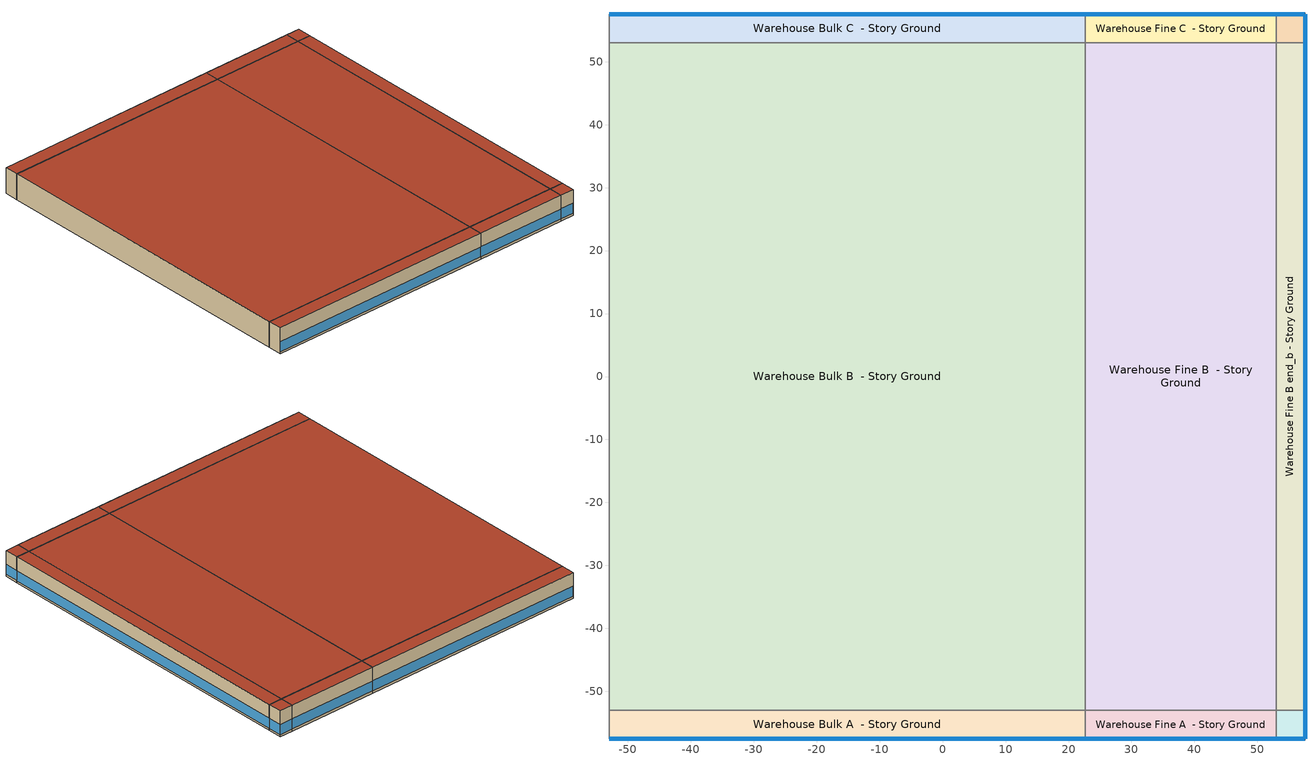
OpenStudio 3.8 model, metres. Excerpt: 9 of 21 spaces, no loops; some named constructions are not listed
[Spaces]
Warehouse Bulk A  - Story Ground
 floor ground (Foundation F 126 Perim 7566 Area 34592): -52.99,-57.56 -52.99,-52.99 22.67,-52.99 22.67,-57.56 z0
 wall outside: -52.99,-57.56 22.67,-57.56 z0:8.53
 wall to Warehouse Bulk A end_a - Story Ground: -52.99,-52.99 -52.99,-57.56 z0:8.53
 wall to Warehouse Bulk B  - Story Ground: 22.67,-52.99 -52.99,-52.99 z0:8.53
 wall to Warehouse Fine A  - Story Ground: 22.67,-57.56 22.67,-52.99 z0:8.53
 window (Window U-0.56 SHGC 0.39): -52.96,-57.56 22.65,-57.56 z0.76:4.01
 roof outside: 22.67,-57.56 22.67,-52.99 -52.99,-52.99 -52.99,-57.56 z8.53
Warehouse Bulk B  - Story Ground
 floor ground (Foundation F 126 Perim 0 Area 801825): -52.99,-52.99 -52.99,52.99 22.67,52.99 22.67,-52.99 z0
 wall to Warehouse Bulk B end_a - Story Ground: -52.99,52.99 -52.99,-52.99 z0:8.53
 wall to Warehouse Bulk C  - Story Ground: 22.67,52.99 -52.99,52.99 z0:8.53
 wall to Warehouse Fine B  - Story Ground: 22.67,-52.99 22.67,52.99 z0:8.53
 roof outside: 22.67,-52.99 22.67,52.99 -52.99,52.99 -52.99,-52.99 z8.53
Warehouse Bulk C  - Story Ground
 floor ground (Foundation F 126 Perim 7566 Area 34592): -52.99,52.99 -52.99,57.56 22.67,57.56 22.67,52.99 z0
 wall outside: 22.67,57.56 -52.99,57.56 z0:8.53
 wall to Warehouse Bulk C end_a - Story Ground: -52.99,57.56 -52.99,52.99 z0:8.53
 wall to Warehouse Fine C  - Story Ground: 22.67,52.99 22.67,57.56 z0:8.53
 window (Window U-0.56 SHGC 0.39): 22.65,57.56 -52.96,57.56 z0.76:4.01
 roof outside: 22.67,52.99 22.67,57.56 -52.99,57.56 -52.99,52.99 z8.53
Warehouse Fine A  - Story Ground
 floor ground (Foundation F 126 Perim 3032 Area 1386): 22.67,-57.56 22.67,-52.99 52.99,-52.99 52.99,-57.56 z0
 wall outside: 22.67,-57.56 52.99,-57.56 z0:8.53
 wall to Warehouse Fine B  - Story Ground: 52.99,-52.99 22.67,-52.99 z0:8.53
 wall to Warehouse Fine A end_b - Story Ground: 52.99,-57.56 52.99,-52.99 z0:8.53
 window (Window U-0.56 SHGC 0.39): 22.7,-57.56 52.96,-57.56 z0.76:4.01
 roof outside: 52.99,-57.56 52.99,-52.99 22.67,-52.99 22.67,-57.56 z8.53
Warehouse Fine B  - Story Ground
 floor ground (Foundation F 126 Perim 0 Area 321267): 22.67,-52.99 22.67,52.99 52.99,52.99 52.99,-52.99 z0
 wall to Warehouse Fine C  - Story Ground: 52.99,52.99 22.67,52.99 z0:8.53
 wall to Warehouse Fine B end_b - Story Ground: 52.99,-52.99 52.99,52.99 z0:8.53
 roof outside: 52.99,-52.99 52.99,52.99 22.67,52.99 22.67,-52.99 z8.53
Warehouse Fine C  - Story Ground
 floor ground (Foundation F 126 Perim 3032 Area 1386): 22.67,52.99 22.67,57.56 52.99,57.56 52.99,52.99 z0
 wall outside: 52.99,57.56 22.67,57.56 z0:8.53
 wall to Warehouse Fine C end_b - Story Ground: 52.99,52.99 52.99,57.56 z0:8.53
 window (Window U-0.56 SHGC 0.39): 52.96,57.56 22.7,57.56 z0.76:4.01
 roof outside: 52.99,52.99 52.99,57.56 22.67,57.56 22.67,52.99 z8.53
Warehouse Fine A end_b - Story Ground
 floor ground (Foundation F 126 Perim 914 Area 209): 52.99,-57.56 52.99,-52.99 57.56,-52.99 57.56,-57.56 z0
 wall outside: 52.99,-57.56 57.56,-57.56 57.56,-52.99 z0:8.53
 wall to Warehouse Fine B end_b - Story Ground: 57.56,-52.99 52.99,-52.99 z0:8.53
 window (Window U-0.56 SHGC 0.39): 53.01,-57.56 57.53,-57.56 / 57.56,-57.53 57.56,-53.01 z0.76:4.04
 roof outside: 57.56,-57.56 57.56,-52.99 52.99,-52.99 52.99,-57.56 z8.53
Warehouse Fine B end_b - Story Ground
 floor ground (Foundation F 126 Perim 10598 Area 48452): 52.99,-52.99 52.99,52.99 57.56,52.99 57.56,-52.99 z0
 wall outside: 57.56,-52.99 57.56,52.99 z0:8.53
 wall to Warehouse Fine C end_b - Story Ground: 57.56,52.99 52.99,52.99 z0:8.53
 window (Window U-0.56 SHGC 0.39): 57.56,-52.96 57.56,52.96 z0.76:4.01
 roof outside: 57.56,-52.99 57.56,52.99 52.99,52.99 52.99,-52.99 z8.53
Warehouse Fine C end_b - Story Ground
 floor ground (Foundation F 126 Perim 914 Area 209): 52.99,52.99 52.99,57.56 57.56,57.56 57.56,52.99 z0
 wall outside: 57.56,52.99 57.56,57.56 52.99,57.56 z0:8.53
 window (Window U-0.56 SHGC 0.39): 57.53,57.56 53.01,57.56 / 57.56,53.01 57.56,57.53 z0.76:4.04
 roof outside: 57.56,52.99 57.56,57.56 52.99,57.56 52.99,52.99 z8.53
[Schedule:Ruleset]
Name | Default Day Schedule | Summer Design Day Schedule | Winter Design Day Schedule
Warehouse Bldg Occ | Warehouse Bldg Occ Default | Warehouse Bldg Occ Summer Design Day | Warehouse Bldg Occ Winter Design Day
Warehouse Activity | Warehouse Activity Default | Warehouse Activity Summer Design Day | Warehouse Activity Winter Design Day
Warehouse BLDG_LIGHT_STORAGE_SCH | Warehouse BLDG_LIGHT_STORAGE_SCH Default | Warehouse BLDG_LIGHT_STORAGE_SCH Summer Design Day | Warehouse BLDG_LIGHT_STORAGE_SCH Winter Design Day
Warehouse Bldg Equip | Warehouse Bldg Equip Default | Warehouse Bldg Equip Summer Design Day | Warehouse Bldg Equip Winter Design Day
Clothing Schedule | Clothing Schedule Default Winter Clothes
Warehouse BLDG_LIGHT_OFFICE_SCH | Warehouse BLDG_LIGHT_OFFICE_SCH Default | Warehouse BLDG_LIGHT_OFFICE_SCH Summer Design Day | Warehouse BLDG_LIGHT_OFFICE_SCH Winter Design Day
Warehouse Office_Plug_SCH | Warehouse Office_Plug_SCH Default | Warehouse Office_Plug_SCH Summer Design Day | Warehouse Office_Plug_SCH Winter Design Day
Warehouse Cooling Setpoint | Warehouse Cooling Setpoint Default | Warehouse Cooling Setpoint Summer Design Day
[Schedule:Day]
Warehouse Bldg Occ Default: Average, 6, 15, 0, 6, 30, 0.0375, 6, 45, 0.075, 7, 0, 0.1125, 7, 15, 0.15, 7, 30, 0.2875, 7, 45, 0.425, 8, 0, 0.5625, 8, 15, 0.7, 8, 30, 0.75, 8, 45, 0.8, 9, 0, 0.85, 9, 15, 0.9, 11, 30, 0.9, 11, 45, 0.8, 12, 0, 0.7, 12, 15, 0.6, 12, 30, 0.5, 12, 45, 0.5875, 13, 0, 0.675, 13, 15, 0.7625, 13, 30, 0.85, 15, 45, 0.85, 16, 0, 0.6875, 16, 15, 0.525, 16, 30, 0.3625, 16, 45, 0.2, 17, 0, 0.15, 17, 15, 0.1, 17, 30, 0.05, 17, 45, 0, 24, 0, 0
Warehouse Bldg Occ Summer Design Day; Warehouse BLDG_LIGHT_STORAGE_SCH Summer Design Day; Always On Default; Clothing Schedule Default Winter Clothes; Warehouse BLDG_LIGHT_OFFICE_SCH Summer Design Day; Warehouse Office_Plug_SCH Summer Design Day; Infiltration HVAC Off Schedule Schedule Day 0 1: 24, 0, 1
Warehouse Bldg Occ Winter Design Day; Warehouse BLDG_LIGHT_STORAGE_SCH Winter Design Day; Work Efficiency Schedule Default; Warehouse BLDG_LIGHT_OFFICE_SCH Winter Design Day; Warehouse Office_Plug_SCH Winter Design Day; 15 Zone PVAV Occ Sch Sunday 3: 24, 0, 0
Warehouse Bldg Occ WntrDsn|Wknd Day: Average, 8, 0, 0, 24, 0, 0
Warehouse Activity Default; autogen Warehouse Activity 0_day_sch: Average, 24, 0, 120
Warehouse Activity Winter Design Day; Warehouse Activity Summer Design Day: 24, 0, 120
Warehouse BLDG_LIGHT_STORAGE_SCH Default: Average, 8, 0, 0.1, 24, 0, 0.1
Warehouse BLDG_LIGHT_STORAGE_SCH Wkdy Day: Average, 6, 15, 0.1, 6, 30, 0.225, 6, 45, 0.35, 7, 0, 0.475, 7, 15, 0.6, 7, 30, 0.6375, 7, 45, 0.675, 8, 0, 0.7125, 8, 15, 0.75, 8, 30, 0.775, 8, 45, 0.8, 9, 0, 0.825, 9, 15, 0.85, 15, 45, 0.85, 16, 0, 0.825, 16, 15, 0.8, 16, 30, 0.775, 16, 45, 0.75, 17, 0, 0.7125, 17, 15, 0.675, 17, 30, 0.6375, 17, 45, 0.6, 18, 0, 0.475, 18, 15, 0.35, 18, 30, 0.225, 18, 45, 0.1, 24, 0, 0.1
Warehouse Bldg Equip Default: Average, 7, 45, 0.25, 17, 15, 1, 24, 0, 0.25
Warehouse Bldg Equip Summer Design Day; Warehouse Bldg Equip Winter Design Day: 8, 0, 0.25, 17, 0, 1, 24, 0, 0.25
Warehouse Bldg Equip Wknd|Hol Day: Average, 8, 0, 0.25, 24, 0, 0.25
Clothing Schedule Summer Clothes: 24, 0, 0.5
Air Velocity Schedule Default: 24, 0, 0.2
Warehouse BLDG_LIGHT_OFFICE_SCH Default: Average, 8, 0, 0.18, 24, 0, 0.18
Warehouse BLDG_LIGHT_OFFICE_SCH Wkdy Day: Average, 5, 15, 0.18, 5, 30, 0.184186, 5, 45, 0.188371, 6, 0, 0.192556, 6, 15, 0.196742, 6, 30, 0.237373, 6, 45, 0.278005, 7, 0, 0.318636, 7, 15, 0.359268, 7, 30, 0.434115, 7, 45, 0.508963, 8, 0, 0.583811, 8, 15, 0.658658, 11, 30, 0.658658, 11, 45, 0.639412, 12, 0, 0.620165, 12, 15, 0.600919, 12, 30, 0.581672, 12, 45, 0.600919, 13, 0, 0.620165, 13, 15, 0.639412, 13, 30, 0.658658, 16, 45, 0.658658, 17, 0, 0.624442, 17, 15, 0.590226, 17, 30, 0.55601, 17, 45, 0.521794, 18, 0, 0.436345, 18, 15, 0.350897, 18, 30, 0.265448, 18, 45, 0.18, 24, 0, 0.18
Warehouse Office_Plug_SCH Default: Average, 8, 0, 0.25545, 24, 0, 0.25545
Warehouse Office_Plug_SCH Wkdy Day: Average, 5, 15, 0.25545, 5, 30, 0.264289, 5, 45, 0.273128, 6, 0, 0.281967, 6, 15, 0.290807, 6, 30, 0.339274, 6, 45, 0.387742, 7, 0, 0.43621, 7, 15, 0.484677, 7, 30, 0.605847, 7, 45, 0.727016, 8, 0, 0.848186, 8, 15, 0.969355, 16, 45, 0.969355, 17, 0, 0.848186, 17, 15, 0.727016, 17, 30, 0.605847, 17, 45, 0.484677, 18, 0, 0.427371, 18, 15, 0.370064, 18, 30, 0.312757, 18, 45, 0.25545, 24, 0, 0.25545
Warehouse HtgSetp Sat Day: Average, 2, 0, 21.1, 14, 0, 15.6, 24, 0, 21.1
Warehouse HtgSetp Sun Day: Average, 8, 0, 15.6, 24, 0, 15.6
Warehouse Cooling Setpoint Default: Average, 8, 0, 24, 24, 0, 24
Warehouse Cooling Setpoint Sat Day: Average, 16, 0, 24, 24, 0, 24
Warehouse Cooling Setpoint Summer Design Day: 6, 0, 30, 17, 0, 24, 24, 0, 30
Warehouse Cooling Setpoint Wkdy|SmrDsn Day: Average, 5, 45, 24, 17, 15, 24, 24, 0, 24
Building Hours of Operation NonResidential Sunday: 8, 0, 0, 15, 15, 1, 24, 0, 0
autogen Warehouse ClgSetp BulkStorage 0_day_sch: Average, 24, 0, 50
autogen Warehouse ClgSetp FineStorage 0_day_sch: Average, 24, 0, 26.7
autogen Warehouse HtgSetp BulkStorage 0_day_sch; autogen Warehouse HtgSetp FineStorage 0_day_sch: Average, 24, 0, 16.1111
[Schedule:Rule]
Schedule Rule 1: Schedule Ruleset=Warehouse Bldg Occ; Rule Order=0; Day Schedule=Warehouse Bldg Occ WntrDsn|Wknd Day; Apply Sunday=Yes; Apply Saturday=Yes; Date Specification Type=DateRange; Start Month=1; Start Day=1; End Month=12; End Day=31
Schedule Rule 2: Schedule Ruleset=Warehouse BLDG_LIGHT_STORAGE_SCH; Rule Order=0; Day Schedule=Warehouse BLDG_LIGHT_STORAGE_SCH Wkdy Day; Date Specification Type=DateRange; Start Month=1; Start Day=1; End Month=12; End Day=31; Apply Monday=Yes; Apply Tuesday=Yes; Apply Wednesday=Yes; Apply Thursday=Yes; Apply Friday=Yes
Schedule Rule 4: Schedule Ruleset=Warehouse Bldg Equip; Rule Order=0; Day Schedule=Warehouse Bldg Equip Wknd|Hol Day; Apply Sunday=Yes; Apply Saturday=Yes; Date Specification Type=DateRange; Start Month=1; Start Day=1; End Month=12; End Day=31
Schedule Rule 5: Schedule Ruleset=Clothing Schedule; Rule Order=0; Day Schedule=Clothing Schedule Summer Clothes; Date Specification Type=DateRange; Start Month=5; Start Day=1; End Month=9; End Day=30
Schedule Rule 6: Schedule Ruleset=Warehouse BLDG_LIGHT_OFFICE_SCH; Rule Order=0; Day Schedule=Warehouse BLDG_LIGHT_OFFICE_SCH Wkdy Day; Date Specification Type=DateRange; Start Month=1; Start Day=1; End Month=12; End Day=31; Apply Monday=Yes; Apply Tuesday=Yes; Apply Wednesday=Yes; Apply Thursday=Yes; Apply Friday=Yes
Schedule Rule 7: Schedule Ruleset=Warehouse Office_Plug_SCH; Rule Order=0; Day Schedule=Warehouse Office_Plug_SCH Wkdy Day; Date Specification Type=DateRange; Start Month=1; Start Day=1; End Month=12; End Day=31; Apply Monday=Yes; Apply Tuesday=Yes; Apply Wednesday=Yes; Apply Thursday=Yes; Apply Friday=Yes
Schedule Rule 10: Schedule Ruleset=Warehouse Cooling Setpoint; Rule Order=1; Day Schedule=Warehouse Cooling Setpoint Sat Day; Apply Saturday=Yes; Date Specification Type=DateRange; Start Month=1; Start Day=1; End Month=12; End Day=31
Schedule Rule 11: Schedule Ruleset=Warehouse Cooling Setpoint; Rule Order=0; Day Schedule=Warehouse Cooling Setpoint Wkdy|SmrDsn Day; Date Specification Type=DateRange; Start Month=1; Start Day=1; End Month=12; End Day=31; Apply Monday=Yes; Apply Tuesday=Yes; Apply Wednesday=Yes; Apply Thursday=Yes; Apply Friday=Yes
autogen Warehouse Activity 0: Schedule Ruleset=Warehouse Activity; Rule Order=0; Day Schedule=autogen Warehouse Activity 0_day_sch; Apply Sunday=Yes; Apply Saturday=Yes; Date Specification Type=SpecificDates; Apply Monday=Yes; Apply Tuesday=Yes; Apply Wednesday=Yes; Apply Thursday=Yes; Apply Friday=Yes; Specific Month 1=1; Specific Day 1=6; Specific Month 2=1; Specific Day 2=7; Specific Month 3=1; Specific Day 3=13; Specific Month 4=1; Specific Day 4=14; Specific Month 5=1; Specific Day 5=20; Specific Month 6=1; Specific Day 6=21; Specific Month 7=1; Specific Day 7=27; Specific Month 8=1; Specific Day 8=28; Specific Month 9=2; Specific Day 9=3; Specific Month 10=2; Specific Day 10=4; Specific Month 11=2; Specific Day 11=10; Specific Month 12=2; Specific Day 12=11; Specific Month 13=2; Specific Day 13=17; Specific Month 14=2; Specific Day 14=18; Specific Month 15=2; Specific Day 15=24; Specific Month 16=2; Specific Day 16=25; Specific Month 17=3; Specific Day 17=3; Specific Month 18=3; Specific Day 18=4; Specific Month 19=3; Specific Day 19=10; Specific Month 20=3; Specific Day 20=11; Specific Month 21=3; Specific Day 21=17; Specific Month 22=3; Specific Day 22=18; Specific Month 23=3; Specific Day 23=24; Specific Month 24=3; Specific Day 24=25; Specific Month 25=3; Specific Day 25=31; Specific Month 26=4; Specific Day 26=1; Specific Month 27=4; Specific Day 27=7; Specific Month 28=4; Specific Day 28=8; Specific Month 29=4; Specific Day 29=14; Specific Month 30=4; Specific Day 30=15; Specific Month 31=4; Specific Day 31=21; Specific Month 32=4; Specific Day 32=22; Specific Month 33=4; Specific Day 33=28; Specific Month 34=4; Specific Day 34=29; Specific Month 35=5; Specific Day 35=5; Specific Month 36=5; Specific Day 36=6; Specific Month 37=5; Specific Day 37=12; Specific Month 38=5; Specific Day 38=13; Specific Month 39=5; Specific Day 39=19; Specific Month 40=5; Specific Day 40=20; Specific Month 41=5; Specific Day 41=26; Specific Month 42=5; Specific Day 42=27; Specific Month 43=6; Specific Day 43=2; Specific Month 44=6; Specific Day 44=3; Specific Month 45=6; Specific Day 45=9; Specific Month 46=6; Specific Day 46=10; Specific Month 47=6; Specific Day 47=16; Specific Month 48=6; Specific Day 48=17; Specific Month 49=6; Specific Day 49=23; Specific Month 50=6; Specific Day 50=24; Specific Month 51=6; Specific Day 51=30; Specific Month 52=7; Specific Day 52=1; Specific Month 53=7; Specific Day 53=7; Specific Month 54=7; Specific Day 54=8; Specific Month 55=7; Specific Day 55=14; Specific Month 56=7; Specific Day 56=15; Specific Month 57=7; Specific Day 57=21; Specific Month 58=7; Specific Day 58=22; Specific Month 59=7; Specific Day 59=28; Specific Month 60=7; Specific Day 60=29; Specific Month 61=8; Specific Day 61=4; Specific Month 62=8; Specific Day 62=5; Specific Month 63=8; Specific Day 63=11; Specific Month 64=8; Specific Day 64=12; Specific Month 65=8; Specific Day 65=18; Specific Month 66=8; Specific Day 66=19; Specific Month 67=8; Specific Day 67=25; Specific Month 68=8; Specific Day 68=26; Specific Month 69=9; Specific Day 69=1; Specific Month 70=9; Specific Day 70=2; Specific Month 71=9; Specific Day 71=8; Specific Month 72=9; Specific Day 72=9; Specific Month 73=9; Specific Day 73=15; Specific Month 74=9; Specific Day 74=16; Specific Month 75=9; Specific Day 75=22; Specific Month 76=9; Specific Day 76=23; Specific Month 77=9; Specific Day 77=29; Specific Month 78=9; Specific Day 78=30; Specific Month 79=10; Specific Day 79=6; Specific Month 80=10; Specific Day 80=7; Specific Month 81=10; Specific Day 81=13; Specific Month 82=10; Specific Day 82=14; Specific Month 83=10; Specific Day 83=20; Specific Month 84=10; Specific Day 84=21; Specific Month 85=10; Specific Day 85=27; Specific Month 86=10; Specific Day 86=28; Specific Month 87=11; Specific Day 87=3; Specific Month 88=11; Specific Day 88=4; Specific Month 89=11; Specific Day 89=10; Specific Month 90=11; Specific Day 90=11; Specific Month 91=11; Specific Day 91=17; Specific Month 92=11; Specific Day 92=18; Specific Month 93=11; Specific Day 93=24; Specific Month 94=11; Specific Day 94=25; Specific Month 95=12; Specific Day 95=1; Specific Month 96=12; Specific Day 96=2; Specific Month 97=12; Specific Day 97=8; Specific Month 98=12; Specific Day 98=9; Specific Month 99=12; Specific Day 99=15; Specific Month 100=12; Specific Day 100=16; Specific Month 101=12; Specific Day 101=22; Specific Month 102=12; Specific Day 102=23; Specific Month 103=12; Specific Day 103=29; Specific Month 104=12; Specific Day 104=30
